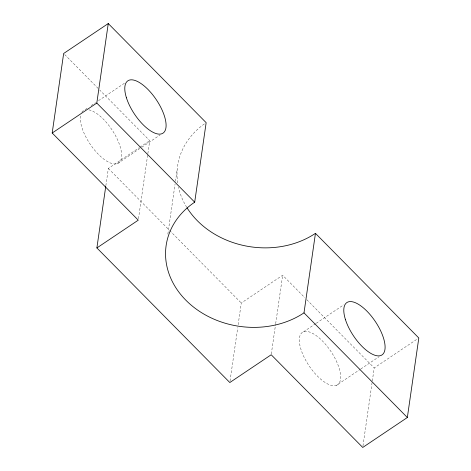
<?xml version="1.0" encoding="UTF-8"?>
<svg xmlns="http://www.w3.org/2000/svg" width="471" height="471" viewBox="0 0 471 471"><rect width="100%" height="100%" fill="white"/><g stroke="black" fill="none" stroke-linecap="round" stroke-linejoin="round"><path stroke-width="0.35" stroke-dasharray="2.35 1.77" d="M105.845 185.774L108.348 168.424L139.381 147.594M138.48 218.715L147.747 154.382M147.853 153.658L149.731 140.646L99.734 90.026M167.859 234.087L175.047 184.208M175.465 181.317L177.231 169.03M230.025 381.092L237.731 327.598M238.149 324.707L241.276 303.024L282.659 275.247L304.772 297.637M271.302 354.039L275.576 324.401M275.676 323.677L282.659 275.247M362.947 446.002L372.22 381.669M372.32 380.951L374.198 367.939L418.201 338.402M85.086 109.678L87.524 108.042M91.18 105.586L95.442 102.725M98.486 100.682L124.685 83.096M139.993 147.182L149.731 140.646M117.444 163.567L141.206 147.617M141.812 147.211L160.087 134.947M303.483 331.843L315.664 323.665M316.276 323.253L343.689 304.855M336.447 385.325A31.528 13.064 56.1 0 0 322.494 341.039A31.528 13.064 56.1 0 0 300.951 349.382A31.528 13.064 56.1 0 0 336.447 385.325L360.209 369.376M360.815 368.97L379.096 356.7M64.686 54.536L99.216 89.502M306.827 299.721L374.198 367.939M108.348 168.424L169.142 229.983M169.654 230.507L241.276 303.024M186.746 207.334A84.074 69.537 8.2 0 1 178.456 187.264M177.644 182.919A84.074 69.537 8.2 0 1 204.938 123.496M88.872 109.855A31.528 13.064 56.1 0 1 120.382 147.388A31.528 13.064 56.1 0 1 102.378 157.991A31.528 13.064 56.1 0 1 80.765 114.63M81.819 112.239A31.528 13.064 56.1 0 1 84.48 110.084"/><path stroke-width="0.71" d="M96.885 247.934L138.268 220.163L52.193 133.005L63.656 53.488L108.259 23.55L206.151 122.666L194.694 202.183A84.074 69.537 8.2 0 0 185.815 300.162A84.074 69.537 8.2 0 0 303.995 312.856L407.344 417.512L362.741 447.45L271.202 354.757L229.819 382.534L96.885 247.934L105.739 186.492M52.193 133.005L96.802 103.061L108.259 23.55M303.995 312.856L315.452 233.345A84.074 69.537 8.2 0 1 187.128 207.946M407.344 417.512L418.807 337.995L315.452 233.345M96.802 103.061L194.694 202.183M126.422 97.774A31.528 13.064 56.1 0 0 161.918 133.717A31.528 13.064 56.1 0 0 147.959 89.437A31.528 13.064 56.1 0 0 126.422 97.774M345.426 319.532A31.528 13.064 56.1 0 0 380.921 355.475A31.528 13.064 56.1 0 0 366.962 311.196A31.528 13.064 56.1 0 0 345.426 319.532"/></g></svg>
